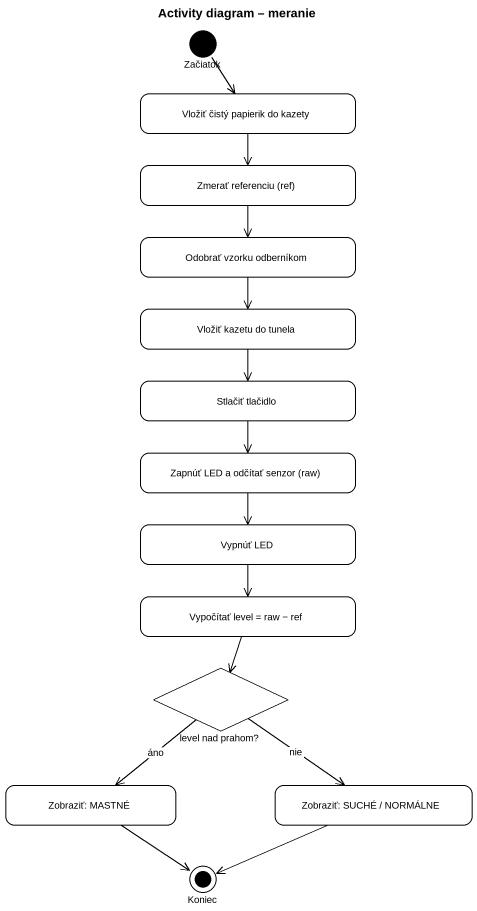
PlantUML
@startuml
title Activity diagram – meranie
hide empty description
state Začiatok <<start>>
state "Vložiť čistý papierik do kazety" as Vložiť_čistý_papierik_do
state "Zmerať referenciu (ref)" as Zmerať_referenciu_ref
state "Odobrať vzorku odberníkom" as Odobrať_vzorku_odberníkom
state "Vložiť kazetu do tunela" as Vložiť_kazetu_do_tunela
state "Stlačiť tlačidlo" as Stlačiť_tlačidlo
state "Zapnúť LED a odčítať senzor (raw)" as Zapnúť_LED_a_odčítať_senzor
state "Vypnúť LED" as Vypnúť_LED
state "Vypočítať level = raw − ref" as Vypočítať_level_raw_ref
state "level nad prahom?" as level_nad_prahom <<choice>>
state "Zobraziť: MASTNÉ" as Zobraziť_MASTNÉ
state "Zobraziť: SUCHÉ / NORMÁLNE" as Zobraziť_SUCHÉ_NORMÁLNE
state Koniec <<end>>
Začiatok --> Vložiť_čistý_papierik_do
Vložiť_čistý_papierik_do --> Zmerať_referenciu_ref
Zmerať_referenciu_ref --> Odobrať_vzorku_odberníkom
Odobrať_vzorku_odberníkom --> Vložiť_kazetu_do_tunela
Vložiť_kazetu_do_tunela --> Stlačiť_tlačidlo
Stlačiť_tlačidlo --> Zapnúť_LED_a_odčítať_senzor
Zapnúť_LED_a_odčítať_senzor --> Vypnúť_LED
Vypnúť_LED --> Vypočítať_level_raw_ref
Vypočítať_level_raw_ref --> level_nad_prahom
level_nad_prahom --> Zobraziť_MASTNÉ : áno
level_nad_prahom --> Zobraziť_SUCHÉ_NORMÁLNE : nie
Zobraziť_MASTNÉ --> Koniec
Zobraziť_SUCHÉ_NORMÁLNE -left-> Koniec
@enduml
